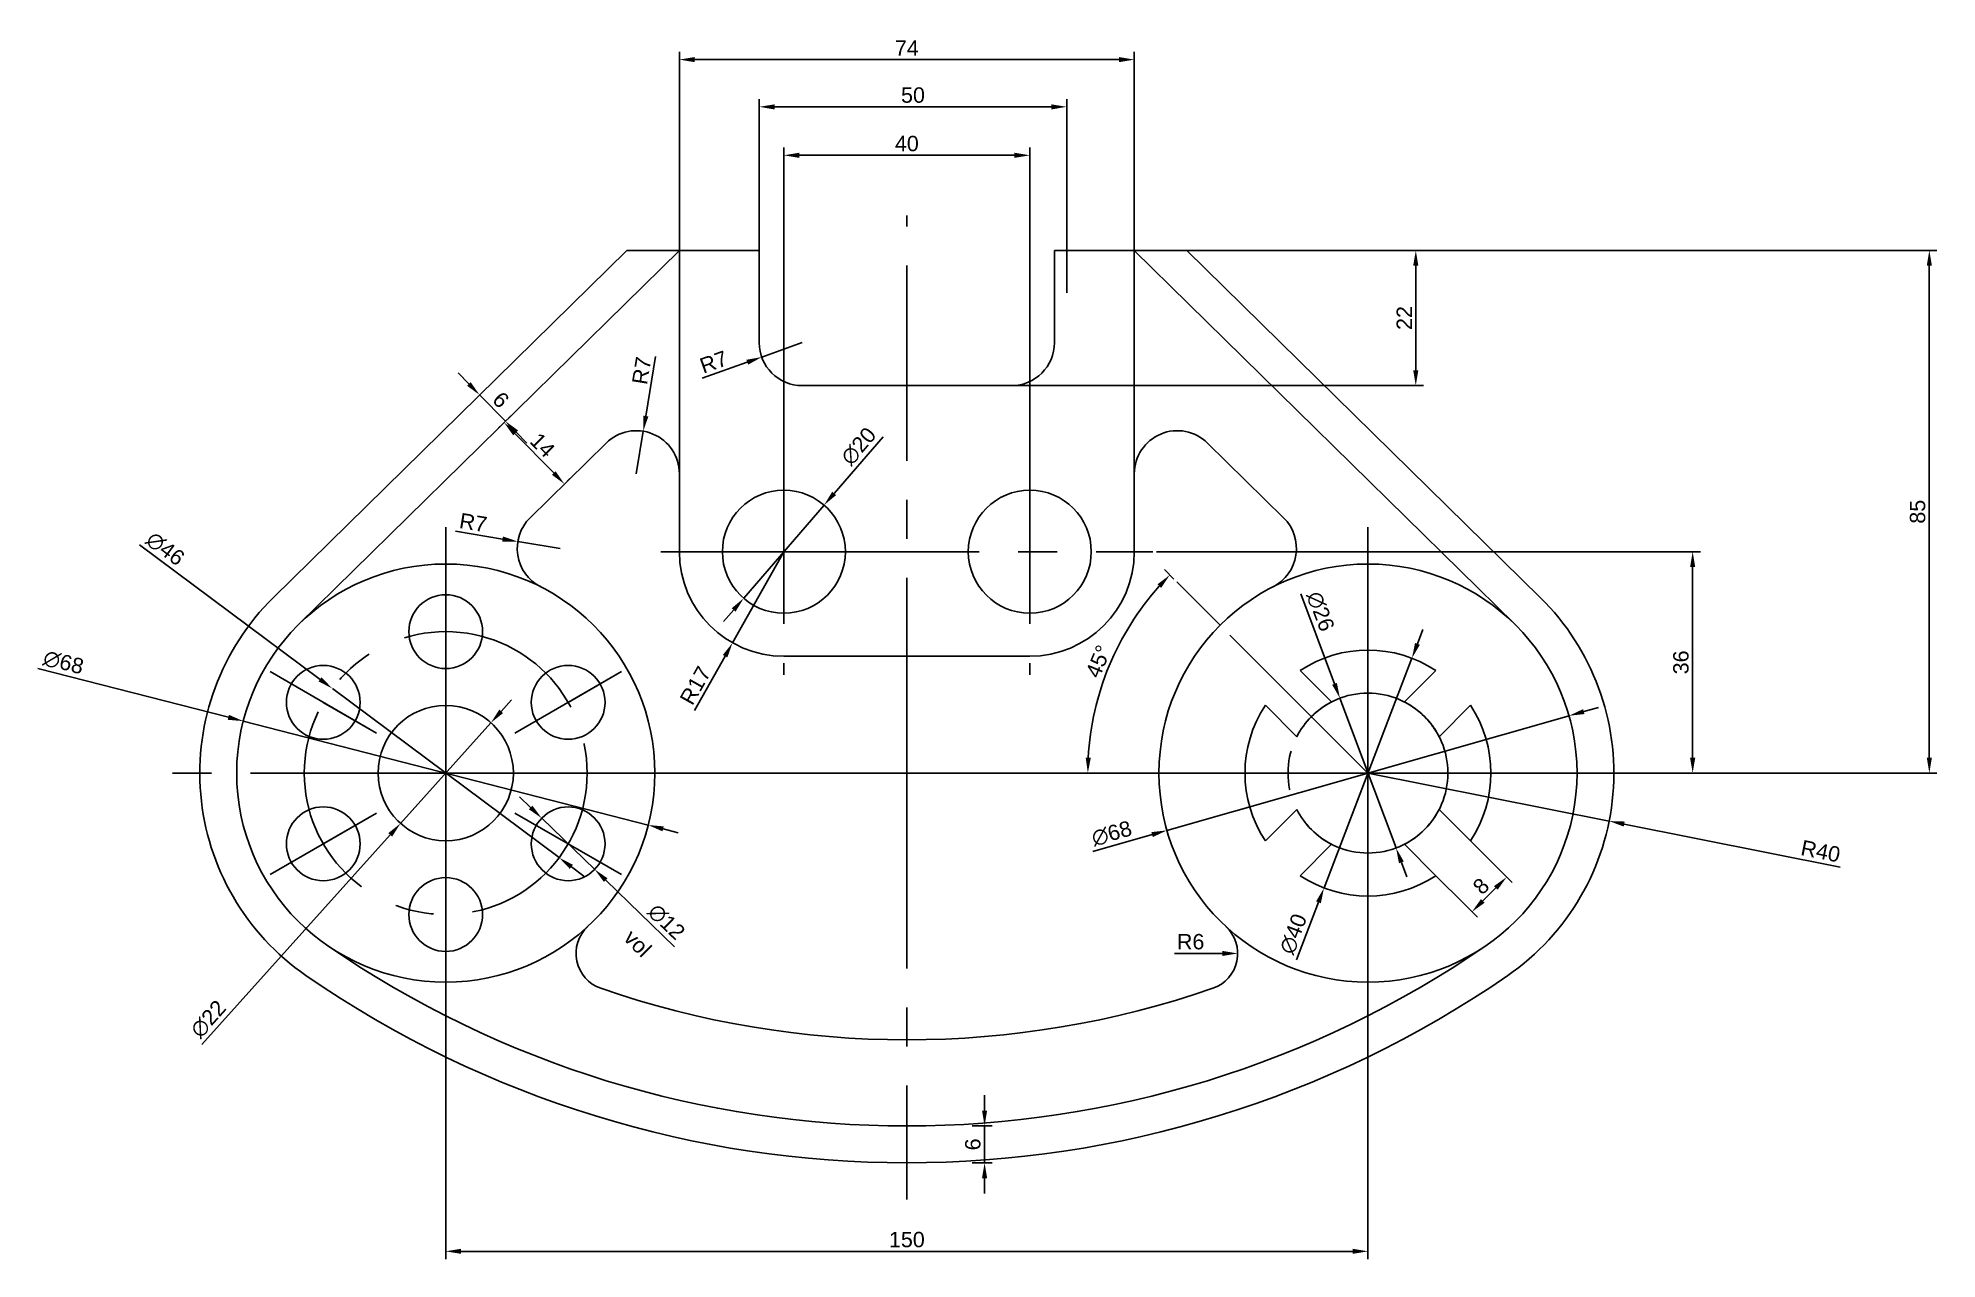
# Model space of a CAD drawing. Header units: millimetres. Extents: x -66 to 243, y -79 to 120.
import ezdxf

# ---------------------------------------------------------------- set-up
doc = ezdxf.new("R2010")
doc.units = ezdxf.units.MM
doc.linetypes.add('CENTER', pattern=[50.8, 31.75, -6.35, 6.35, -6.35])
doc.layers.get('0').update_dxf_attribs({"true_color": 0xc2ced6})
doc.layers.add('Center Line', color=7, linetype='CENTER', true_color=0xf32020)
doc.layers.add('Dimensions', color=7, linetype='Continuous', true_color=0x181fe7)
doc.layers.add('Outline', color=7, linetype='Continuous', lineweight=25, true_color=0xc2ced6)
doc.styles.get("Standard").update_dxf_attribs({"font": 'arial.ttf'})
doc.dimstyles.new('ISO-25', dxfattribs={"dimtxt": 2.5, "dimasz": 2.5, "dimexe": 1.25, "dimexo": 0.625, "dimtad": 1, "dimtxsty": 'Standard', "dimcen": 2.5, "dimadec": 0, "dimazin": 0, "dimtfac": 1, "dimtmove": 0, "dimatfit": 3, "dimfxl": 1, "dimarcsym": 0})

# ---------------------------------------------------------------- blocks, each defined once
blk = doc.blocks.new('*D1')
at = {"layer": 'Defpoints', "color": 0, "transparency": 16777216}
for p in [(-32.93, 8.45), (32.93, -8.45)]:
    blk.add_point(p, dxfattribs=at)
at = {"layer": 'Dimensions', "color": 0, "lineweight": -2, "transparency": 16777216}
for p, q in [((-66.32, 17.02), (-35.35, 9.07)), ((32.93, -8.45), (-32.93, 8.45)), ((35.35, -9.07), (37.78, -9.69))]:
    blk.add_line(p, q, dxfattribs=at)
at = {"layer": 'Dimensions', "color": 0, "transparency": 16777216}
for points in [[(-35.25, 9.47), (-35.46, 8.67), (-32.93, 8.45)], [(35.46, -8.67), (35.25, -9.47), (32.93, -8.45)]]:
    blk.add_solid(points, dxfattribs=at)
at = {"layer": 'Dimensions', "color": 0, "transparency": 16777216, "insert": (-62.17, 17.99), "char_height": 2.5, "attachment_point": 5, "rotation": 345.6094}
blk.add_mtext('∅68', dxfattribs=at)
blk = doc.blocks.new('*D2')
at = {"layer": 'Defpoints', "color": 0, "transparency": 16777216}
for p in [(7.35, 8.18), (-7.35, -8.18)]:
    blk.add_point(p, dxfattribs=at)
at = {"layer": 'Dimensions', "color": 0, "lineweight": -2, "transparency": 16777216}
for p, q in [((9.02, 10.04), (10.7, 11.9)), ((7.35, 8.18), (-7.35, -8.18)), ((-39.65, -44.12), (-9.02, -10.04))]:
    blk.add_line(p, q, dxfattribs=at)
at = {"layer": 'Dimensions', "color": 0, "transparency": 16777216}
for points in [[(8.71, 10.32), (9.33, 9.76), (7.35, 8.18)], [(-9.33, -9.76), (-8.71, -10.32), (-7.35, -8.18)]]:
    blk.add_solid(points, dxfattribs=at)
at = {"layer": 'Dimensions', "color": 0, "transparency": 16777216, "insert": (-38.6, -40), "char_height": 2.5, "attachment_point": 5, "rotation": 48.0521}
blk.add_mtext('∅22', dxfattribs=at)
blk = doc.blocks.new('*D3')
at = {"layer": 'Defpoints', "color": 0, "transparency": 16777216}
for p in [(-18.44, 13.75), (18.44, -13.75)]:
    blk.add_point(p, dxfattribs=at)
at = {"layer": 'Dimensions', "color": 0, "lineweight": -2, "transparency": 16777216}
for p, q in [((-49.81, 37.14), (-20.44, 15.24)), ((18.44, -13.75), (-18.44, 13.75)), ((20.44, -15.24), (22.45, -16.74))]:
    blk.add_line(p, q, dxfattribs=at)
at = {"layer": 'Dimensions', "color": 0, "transparency": 16777216}
for points in [[(-20.19, 15.58), (-20.69, 14.91), (-18.44, 13.75)], [(20.69, -14.91), (20.19, -15.58), (18.44, -13.75)]]:
    blk.add_solid(points, dxfattribs=at)
at = {"layer": 'Dimensions', "color": 0, "transparency": 16777216, "insert": (-45.61, 36.46), "char_height": 2.5, "attachment_point": 5, "rotation": 323.2947}
blk.add_mtext('∅46', dxfattribs=at)
blk = doc.blocks.new('*D4')
at = {"layer": 'Defpoints', "color": 0, "transparency": 16777216}
for p in [(15.61, -7.33), (24.23, -15.67)]:
    blk.add_point(p, dxfattribs=at)
at = {"layer": 'Dimensions', "color": 0, "lineweight": -2, "transparency": 16777216}
for p, q in [((13.81, -5.59), (12.01, -3.85)), ((15.61, -7.33), (24.23, -15.67)), ((37.23, -28.24), (26.03, -17.41))]:
    blk.add_line(p, q, dxfattribs=at)
at = {"layer": 'Dimensions', "color": 0, "transparency": 16777216}
for points in [[(14.1, -5.29), (13.52, -5.89), (15.61, -7.33)], [(26.32, -17.11), (25.74, -17.71), (24.23, -15.67)]]:
    blk.add_solid(points, dxfattribs=at)
at = {"layer": 'Dimensions', "color": 0, "transparency": 16777216, "insert": (35.89, -24.2), "char_height": 2.5, "width": 16.3315, "attachment_point": 5, "rotation": 315.9624}
blk.add_mtext('∅12 ', dxfattribs=at)
blk = doc.blocks.new('*D5')
at = {"layer": 'Defpoints', "color": 0, "transparency": 16777216}
for p in [(5.51, 61.49), (9.72, 57.21), (9.72, 57.21)]:
    blk.add_point(p, dxfattribs=at)
at = {"layer": 'Dimensions', "color": 0, "lineweight": -2, "transparency": 16777216}
for p, q in [((3.76, 63.28), (2.01, 65.06)), ((5.96, 61.93), (6.41, 62.37)), ((5.51, 61.49), (9.72, 57.21)), ((10.17, 57.65), (10.61, 58.09)), ((11.47, 55.43), (13.22, 53.65))]:
    blk.add_line(p, q, dxfattribs=at)
at = {"layer": 'Dimensions', "color": 0, "transparency": 16777216}
for points in [[(4.06, 63.57), (3.47, 62.99), (5.51, 61.49)], [(11.77, 55.72), (11.17, 55.14), (9.72, 57.21)]]:
    blk.add_solid(points, dxfattribs=at)
at = {"layer": 'Dimensions', "color": 0, "transparency": 16777216, "insert": (8.97, 60.69), "char_height": 2.5, "attachment_point": 5, "rotation": 314.4945}
blk.add_mtext('6', dxfattribs=at)
blk = doc.blocks.new('*D6')
at = {"layer": 'Defpoints', "color": 0, "transparency": 16777216}
for p in [(9.72, 57.21), (19.31, 47.01), (19.31, 47.01)]:
    blk.add_point(p, dxfattribs=at)
at = {"layer": 'Dimensions', "color": 0, "lineweight": -2, "transparency": 16777216}
for p, q in [((9.27, 56.78), (8.61, 56.13)), ((11.25, 55.22), (17.56, 48.8)), ((19.76, 47.45), (20.21, 47.89))]:
    blk.add_line(p, q, dxfattribs=at)
at = {"layer": 'Dimensions', "color": 0, "transparency": 16777216}
for points in [[(11.55, 55.51), (10.96, 54.93), (9.5, 57)], [(17.86, 49.09), (17.27, 48.51), (19.31, 47.01)]]:
    blk.add_solid(points, dxfattribs=at)
at = {"layer": 'Dimensions', "color": 0, "transparency": 16777216, "insert": (15.75, 53.33), "char_height": 2.5, "attachment_point": 5, "rotation": 314.4945}
blk.add_mtext('14', dxfattribs=at)
blk = doc.blocks.new('*D7')
at = {"layer": 'Defpoints', "color": 0, "transparency": 16777216}
for p in [(11.72, 37.66), (18.63, 36.52)]:
    blk.add_point(p, dxfattribs=at)
at = {"layer": 'Dimensions', "color": 0, "lineweight": -2, "transparency": 16777216}
for p, q in [((1.57, 39.32), (9.25, 38.06)), ((18.63, 36.52), (11.72, 37.66))]:
    blk.add_line(p, q, dxfattribs=at)
at = {"layer": 'Dimensions', "color": 0, "transparency": 16777216}
blk.add_solid([(9.32, 38.47), (9.18, 37.65), (11.72, 37.66)], dxfattribs=at)
at = {"layer": 'Dimensions', "color": 0, "transparency": 16777216, "insert": (4.48, 40.74), "char_height": 2.5, "attachment_point": 5, "rotation": 350.7029}
blk.add_mtext('R7', dxfattribs=at)
blk = doc.blocks.new('*D8')
at = {"layer": 'Defpoints', "color": 0, "transparency": 16777216}
for p in [(32.14, 55.59), (31, 48.68)]:
    blk.add_point(p, dxfattribs=at)
at = {"layer": 'Dimensions', "color": 0, "lineweight": -2, "transparency": 16777216}
for p, q in [((34.14, 67.74), (32.54, 58.06)), ((31, 48.68), (32.14, 55.59))]:
    blk.add_line(p, q, dxfattribs=at)
at = {"layer": 'Dimensions', "color": 0, "transparency": 16777216}
blk.add_solid([(32.13, 58.12), (32.95, 57.99), (32.14, 55.59)], dxfattribs=at)
at = {"layer": 'Dimensions', "color": 0, "transparency": 16777216, "insert": (31.86, 65.44), "char_height": 2.5, "attachment_point": 5, "rotation": 80.6572}
blk.add_mtext('R7', dxfattribs=at)
blk = doc.blocks.new('*D9')
at = {"layer": 'Defpoints', "color": 0, "transparency": 16777216}
for p in [(55, 36), (46.66, 21.19)]:
    blk.add_point(p, dxfattribs=at)
at = {"layer": 'Dimensions', "color": 0, "lineweight": -2, "transparency": 16777216}
for p, q in [((55, 36), (46.66, 21.19)), ((40.46, 10.18), (45.43, 19.01))]:
    blk.add_line(p, q, dxfattribs=at)
at = {"layer": 'Dimensions', "color": 0, "transparency": 16777216}
blk.add_solid([(45.07, 19.21), (45.8, 18.8), (46.66, 21.19)], dxfattribs=at)
at = {"layer": 'Dimensions', "color": 0, "transparency": 16777216, "insert": (40.6, 14.25), "char_height": 2.5, "attachment_point": 5, "rotation": 60.6221}
blk.add_mtext('R17', dxfattribs=at)
blk = doc.blocks.new('*D11')
at = {"layer": 'Defpoints', "color": 0, "transparency": 16777216}
for p in [(58, 70), (51.41, 67.65)]:
    blk.add_point(p, dxfattribs=at)
at = {"layer": 'Dimensions', "color": 0, "lineweight": -2, "transparency": 16777216}
for p, q in [((58, 70), (51.41, 67.65)), ((41.72, 64.2), (49.05, 66.81))]:
    blk.add_line(p, q, dxfattribs=at)
at = {"layer": 'Dimensions', "color": 0, "transparency": 16777216}
blk.add_solid([(48.91, 67.21), (49.19, 66.42), (51.41, 67.65)], dxfattribs=at)
at = {"layer": 'Dimensions', "color": 0, "transparency": 16777216, "insert": (43.58, 66.86), "char_height": 2.5, "attachment_point": 5, "rotation": 19.5986}
blk.add_mtext('R7', dxfattribs=at)
blk = doc.blocks.new('*D12')
at = {"layer": 'Defpoints', "color": 0, "transparency": 16777216}
for p in [(112, 116.02), (38, 42.34), (112, 42.34)]:
    blk.add_point(p, dxfattribs=at)
at = {"layer": 'Dimensions', "color": 0, "lineweight": -2, "transparency": 16777216}
for p, q in [((38, 42.97), (38, 117.27)), ((40.5, 116.02), (109.5, 116.02)), ((112, 42.97), (112, 117.27))]:
    blk.add_line(p, q, dxfattribs=at)
at = {"layer": 'Dimensions', "color": 0, "transparency": 16777216}
for points in [[(40.5, 116.44), (40.5, 115.6), (38, 116.02)], [(109.5, 116.44), (109.5, 115.6), (112, 116.02)]]:
    blk.add_solid(points, dxfattribs=at)
at = {"layer": 'Dimensions', "color": 0, "transparency": 16777216, "insert": (75, 117.9), "char_height": 2.5, "attachment_point": 5}
blk.add_mtext('74', dxfattribs=at)
blk = doc.blocks.new('*D13')
at = {"layer": 'Defpoints', "color": 0, "transparency": 16777216}
for p in [(101, 108.34), (51, 77.5), (101, 77.5)]:
    blk.add_point(p, dxfattribs=at)
at = {"layer": 'Dimensions', "color": 0, "lineweight": -2, "transparency": 16777216}
for p, q in [((51, 78.12), (51, 109.59)), ((53.5, 108.34), (98.5, 108.34)), ((101, 78.12), (101, 109.59))]:
    blk.add_line(p, q, dxfattribs=at)
at = {"layer": 'Dimensions', "color": 0, "transparency": 16777216}
for points in [[(53.5, 108.75), (53.5, 107.92), (51, 108.34)], [(98.5, 108.75), (98.5, 107.92), (101, 108.34)]]:
    blk.add_solid(points, dxfattribs=at)
at = {"layer": 'Dimensions', "color": 0, "transparency": 16777216, "insert": (76, 110.24), "char_height": 2.5, "attachment_point": 5}
blk.add_mtext('50', dxfattribs=at)
blk = doc.blocks.new('*D14')
at = {"layer": 'Defpoints', "color": 0, "transparency": 16777216}
for p in [(95, 100.46), (55, 36), (95, 36)]:
    blk.add_point(p, dxfattribs=at)
at = {"layer": 'Dimensions', "color": 0, "lineweight": -2, "transparency": 16777216}
for p, q in [((55, 36.63), (55, 101.71)), ((57.5, 100.46), (92.5, 100.46)), ((95, 36.63), (95, 101.71))]:
    blk.add_line(p, q, dxfattribs=at)
at = {"layer": 'Dimensions', "color": 0, "transparency": 16777216}
for points in [[(57.5, 100.88), (57.5, 100.04), (55, 100.46)], [(92.5, 100.88), (92.5, 100.04), (95, 100.46)]]:
    blk.add_solid(points, dxfattribs=at)
at = {"layer": 'Dimensions', "color": 0, "transparency": 16777216, "insert": (75, 102.36), "char_height": 2.5, "attachment_point": 5}
blk.add_mtext('40', dxfattribs=at)
blk = doc.blocks.new('*D15')
at = {"layer": 'Defpoints', "color": 0, "transparency": 16777216}
for p in [(61.53, 43.57), (48.47, 28.43)]:
    blk.add_point(p, dxfattribs=at)
at = {"layer": 'Dimensions', "color": 0, "lineweight": -2, "transparency": 16777216}
for p, q in [((71.13, 54.7), (63.16, 45.47)), ((48.47, 28.43), (61.53, 43.57)), ((46.84, 26.53), (45.2, 24.64))]:
    blk.add_line(p, q, dxfattribs=at)
at = {"layer": 'Dimensions', "color": 0, "transparency": 16777216}
for points in [[(62.85, 45.74), (63.48, 45.19), (61.53, 43.57)], [(46.52, 26.81), (47.15, 26.26), (48.47, 28.43)]]:
    blk.add_solid(points, dxfattribs=at)
at = {"layer": 'Dimensions', "color": 0, "transparency": 16777216, "insert": (67.17, 53.14), "char_height": 2.5, "attachment_point": 5, "rotation": 49.2257}
blk.add_mtext('∅20', dxfattribs=at)
blk = doc.blocks.new('*D16')
at = {"layer": 'Defpoints', "color": 0, "transparency": 16777216}
for p in [(118.89, 31.11), (110.54, 22.78), (125.96, 24.04), (0, 0), (150, 0)]:
    blk.add_point(p, dxfattribs=at)
at = {"layer": 'Dimensions', "color": 0, "lineweight": -2, "transparency": 16777216}
blk.add_line((118.45, 31.55), (116.9, 33.1), dxfattribs=at)
blk.add_arc((150, 0), 45.56, 138.1442, 176.8558, dxfattribs=at)
at = {"layer": 'Dimensions', "color": 0, "transparency": 16777216}
for points in [[(115.76, 30.69), (116.37, 30.12), (117.78, 32.22)], [(104.92, 2.49), (104.09, 2.51), (104.44, 0)]]:
    blk.add_solid(points, dxfattribs=at)
at = {"layer": 'Dimensions', "color": 0, "transparency": 16777216, "insert": (106.15, 18.16), "char_height": 2.5, "attachment_point": 5, "rotation": 67.5}
blk.add_mtext('45°', dxfattribs=at)
blk = doc.blocks.new('*D17')
at = {"layer": 'Defpoints', "color": 0, "transparency": 16777216}
for p in [(112, 85), (92, 63), (157.78, 63)]:
    blk.add_point(p, dxfattribs=at)
at = {"layer": 'Dimensions', "color": 0, "lineweight": -2, "transparency": 16777216}
for p, q in [((112.62, 85), (159.03, 85)), ((157.78, 82.5), (157.78, 65.5)), ((92.62, 63), (159.03, 63))]:
    blk.add_line(p, q, dxfattribs=at)
at = {"layer": 'Dimensions', "color": 0, "transparency": 16777216}
for points in [[(157.36, 82.5), (158.19, 82.5), (157.78, 85)], [(157.36, 65.5), (158.19, 65.5), (157.78, 63)]]:
    blk.add_solid(points, dxfattribs=at)
at = {"layer": 'Dimensions', "color": 0, "transparency": 16777216, "insert": (155.9, 74), "char_height": 2.5, "attachment_point": 5, "rotation": 90}
blk.add_mtext('22', dxfattribs=at)
blk = doc.blocks.new('*D18')
at = {"layer": 'Defpoints', "color": 0, "transparency": 16777216}
for p in [(115, 36), (150, 0), (202.81, 0)]:
    blk.add_point(p, dxfattribs=at)
at = {"layer": 'Dimensions', "color": 0, "lineweight": -2, "transparency": 16777216}
for p, q in [((115.63, 36), (204.06, 36)), ((202.81, 33.5), (202.81, 2.5)), ((150.63, 0), (204.06, 0))]:
    blk.add_line(p, q, dxfattribs=at)
at = {"layer": 'Dimensions', "color": 0, "transparency": 16777216}
for points in [[(202.39, 33.5), (203.23, 33.5), (202.81, 36)], [(202.39, 2.5), (203.23, 2.5), (202.81, 0)]]:
    blk.add_solid(points, dxfattribs=at)
at = {"layer": 'Dimensions', "color": 0, "transparency": 16777216, "insert": (200.91, 18), "char_height": 2.5, "attachment_point": 5, "rotation": 90}
blk.add_mtext('36', dxfattribs=at)
blk = doc.blocks.new('*D19')
at = {"layer": 'Defpoints', "color": 0, "transparency": 16777216}
for p in [(105.5, 85), (84.44, 0), (241.3, 0)]:
    blk.add_point(p, dxfattribs=at)
at = {"layer": 'Dimensions', "color": 0, "lineweight": -2, "transparency": 16777216}
for p, q in [((106.12, 85), (242.55, 85)), ((241.3, 82.5), (241.3, 2.5)), ((85.06, 0), (242.55, 0))]:
    blk.add_line(p, q, dxfattribs=at)
at = {"layer": 'Dimensions', "color": 0, "transparency": 16777216}
for points in [[(240.89, 82.5), (241.72, 82.5), (241.3, 85)], [(240.89, 2.5), (241.72, 2.5), (241.3, 0)]]:
    blk.add_solid(points, dxfattribs=at)
at = {"layer": 'Dimensions', "color": 0, "transparency": 16777216, "insert": (239.4, 42.5), "char_height": 2.5, "attachment_point": 5, "rotation": 90}
blk.add_mtext('85', dxfattribs=at)
blk = doc.blocks.new('*D20')
at = {"layer": 'Defpoints', "color": 0, "transparency": 16777216}
for p in [(150, 0), (189.23, -7.8)]:
    blk.add_point(p, dxfattribs=at)
at = {"layer": 'Dimensions', "color": 0, "lineweight": -2, "transparency": 16777216}
for p, q in [((150, 0), (189.23, -7.8)), ((226.79, -15.28), (191.68, -8.29))]:
    blk.add_line(p, q, dxfattribs=at)
at = {"layer": 'Dimensions', "color": 0, "transparency": 16777216}
blk.add_solid([(191.76, -7.88), (191.6, -8.7), (189.23, -7.8)], dxfattribs=at)
at = {"layer": 'Dimensions', "color": 0, "transparency": 16777216, "insert": (223.62, -12.71), "char_height": 2.5, "attachment_point": 5, "rotation": 348.7484}
blk.add_mtext('R40', dxfattribs=at)
blk = doc.blocks.new('*D21')
at = {"layer": 'Defpoints', "color": 0, "transparency": 16777216}
for p in [(164.13, -8.47), (158.47, -14.13), (166.91, -22.56)]:
    blk.add_point(p, dxfattribs=at)
at = {"layer": 'Dimensions', "color": 0, "lineweight": -2, "transparency": 16777216}
for p, q in [((164.57, -8.91), (173.45, -17.79)), ((158.91, -14.57), (167.79, -23.45)), ((170.8, -18.67), (168.67, -20.8))]:
    blk.add_line(p, q, dxfattribs=at)
at = {"layer": 'Dimensions', "color": 0, "transparency": 16777216}
for points in [[(170.5, -18.38), (171.09, -18.97), (172.56, -16.91)], [(168.38, -20.5), (168.97, -21.09), (166.91, -22.56)]]:
    blk.add_solid(points, dxfattribs=at)
at = {"layer": 'Dimensions', "color": 0, "transparency": 16777216, "insert": (168.39, -18.39), "char_height": 2.5, "attachment_point": 5, "rotation": 45}
blk.add_mtext('8', dxfattribs=at)
blk = doc.blocks.new('*D22')
at = {"layer": 'Defpoints', "color": 0, "transparency": 16777216}
for p in [(145.44, 12.17), (154.56, -12.17)]:
    blk.add_point(p, dxfattribs=at)
at = {"layer": 'Dimensions', "color": 0, "lineweight": -2, "transparency": 16777216}
for p, q in [((139.09, 29.14), (144.56, 14.52)), ((154.56, -12.17), (145.44, 12.17)), ((155.44, -14.52), (156.31, -16.86))]:
    blk.add_line(p, q, dxfattribs=at)
at = {"layer": 'Dimensions', "color": 0, "transparency": 16777216}
for points in [[(144.95, 14.66), (144.17, 14.37), (145.44, 12.17)], [(155.83, -14.37), (155.05, -14.66), (154.56, -12.17)]]:
    blk.add_solid(points, dxfattribs=at)
at = {"layer": 'Dimensions', "color": 0, "transparency": 16777216, "insert": (142.26, 26.29), "char_height": 2.5, "attachment_point": 5, "rotation": 290.5291}
blk.add_mtext('∅26', dxfattribs=at)
blk = doc.blocks.new('*D23')
at = {"layer": 'Defpoints', "color": 0, "transparency": 16777216}
for p in [(0, 0), (150, 0), (150, -77.77)]:
    blk.add_point(p, dxfattribs=at)
at = {"layer": 'Dimensions', "color": 0, "lineweight": -2, "transparency": 16777216}
for p, q in [((0, -0.63), (0, -79.02)), ((150, -0.63), (150, -79.02)), ((2.5, -77.77), (147.5, -77.77))]:
    blk.add_line(p, q, dxfattribs=at)
at = {"layer": 'Dimensions', "color": 0, "transparency": 16777216}
for points in [[(2.5, -77.35), (2.5, -78.18), (0, -77.77)], [(147.5, -77.35), (147.5, -78.18), (150, -77.77)]]:
    blk.add_solid(points, dxfattribs=at)
at = {"layer": 'Dimensions', "color": 0, "transparency": 16777216, "insert": (75, -75.87), "char_height": 2.5, "attachment_point": 5}
blk.add_mtext('150', dxfattribs=at)
blk = doc.blocks.new('*D28')
at = {"layer": 'Defpoints', "color": 0, "transparency": 16777216}
for p in [(85, -57.38), (87.64, -57.38), (85, -63.38)]:
    blk.add_point(p, dxfattribs=at)
at = {"layer": 'Dimensions', "color": 0, "lineweight": -2, "transparency": 16777216}
for p, q in [((87.64, -54.88), (87.64, -52.38)), ((85.62, -57.38), (88.89, -57.38)), ((87.64, -63.38), (87.64, -57.38)), ((85.62, -63.38), (88.89, -63.38)), ((87.64, -65.88), (87.64, -68.38))]:
    blk.add_line(p, q, dxfattribs=at)
at = {"layer": 'Dimensions', "color": 0, "transparency": 16777216}
for points in [[(87.23, -54.88), (88.06, -54.88), (87.64, -57.38)], [(87.23, -65.88), (88.06, -65.88), (87.64, -63.38)]]:
    blk.add_solid(points, dxfattribs=at)
at = {"layer": 'Dimensions', "color": 0, "transparency": 16777216, "insert": (85.74, -60.38), "char_height": 2.5, "attachment_point": 5, "rotation": 90}
blk.add_mtext('6', dxfattribs=at)
blk = doc.blocks.new('*D29')
at = {"layer": 'Defpoints', "color": 0, "transparency": 16777216}
for p in [(122.8, -29.33), (128.8, -29.33)]:
    blk.add_point(p, dxfattribs=at)
at = {"layer": 'Dimensions', "color": 0, "lineweight": -2, "transparency": 16777216}
blk.add_line((118.52, -29.33), (126.3, -29.33), dxfattribs=at)
at = {"layer": 'Dimensions', "color": 0, "transparency": 16777216}
blk.add_solid([(126.3, -28.91), (126.3, -29.75), (128.8, -29.33)], dxfattribs=at)
at = {"layer": 'Dimensions', "color": 0, "transparency": 16777216, "insert": (121.16, -27.43), "char_height": 2.5, "attachment_point": 5}
blk.add_mtext('R6', dxfattribs=at)
blk = doc.blocks.new('*D30')
at = {"layer": 'Defpoints', "color": 0, "transparency": 16777216}
for p in [(182.7, 9.32), (117.3, -9.32)]:
    blk.add_point(p, dxfattribs=at)
at = {"layer": 'Dimensions', "color": 0, "lineweight": -2, "transparency": 16777216}
for p, q in [((182.7, 9.32), (117.3, -9.32)), ((185.1, 10), (187.51, 10.69)), ((105.23, -12.76), (114.9, -10))]:
    blk.add_line(p, q, dxfattribs=at)
at = {"layer": 'Dimensions', "color": 0, "transparency": 16777216}
for points in [[(184.99, 10.4), (185.22, 9.6), (182.7, 9.32)], [(114.78, -9.6), (115.01, -10.4), (117.3, -9.32)]]:
    blk.add_solid(points, dxfattribs=at)
at = {"layer": 'Dimensions', "color": 0, "transparency": 16777216, "insert": (108.32, -9.83), "char_height": 2.5, "attachment_point": 5, "rotation": 15.9058}
blk.add_mtext('∅68', dxfattribs=at)
blk = doc.blocks.new('*D31')
at = {"layer": 'Defpoints', "color": 0, "transparency": 16777216}
for p in [(157.15, 18.68), (142.85, -18.68)]:
    blk.add_point(p, dxfattribs=at)
at = {"layer": 'Dimensions', "color": 0, "lineweight": -2, "transparency": 16777216}
for p, q in [((158.05, 21.01), (158.94, 23.35)), ((157.15, 18.68), (142.85, -18.68)), ((138.36, -30.39), (141.95, -21.01))]:
    blk.add_line(p, q, dxfattribs=at)
at = {"layer": 'Dimensions', "color": 0, "transparency": 16777216}
for points in [[(157.66, 21.16), (158.44, 20.86), (157.15, 18.68)], [(141.56, -20.86), (142.34, -21.16), (142.85, -18.68)]]:
    blk.add_solid(points, dxfattribs=at)
at = {"layer": 'Dimensions', "color": 0, "transparency": 16777216, "insert": (137.87, -26.16), "char_height": 2.5, "attachment_point": 5, "rotation": 69.0409}
blk.add_mtext('∅40', dxfattribs=at)

msp = doc.modelspace()

# ---------------------------------------------------------------- linework, layer by layer
msp.add_line((38, 85), (29.439, 85))
at = {"layer": 'Center Line'}
for p, q in [((75, 0), (75, 90.698)), ((55, 36), (55, 56)), ((55, 56), (55, 16)), ((95, 36), (95, 56)), ((95, 56), (95, 16)), ((0, 0), (0, 40)), ((0, 40), (0, -40)), ((0, -40), (0, 40)), ((150, 0), (150, 40)), ((150, 40), (150, -40)), ((55, 36), (35, 36)), ((55, 36), (115, 36)), ((0, 23), (0, 33)), ((0, 33), (0, 13)), ((125.958, 24.042), (118.887, 31.113)), ((150, 0), (125.958, 24.042)), ((-11.258, 6.5), (-28.579, 16.5)), ((28.579, 16.5), (11.258, 6.5)), ((19.919, 11.5), (28.579, 16.5)), ((-19.919, 11.5), (-11.258, 6.5)), ((0, 0), (-50, 0)), ((0, 0), (150, 0)), ((75, 0), (75, -69.334)), ((150, 0), (200, 0)), ((-11.258, -6.5), (-28.579, -16.5)), ((-19.919, -11.5), (-11.258, -6.5)), ((19.919, -11.5), (11.258, -6.5)), ((11.258, -6.5), (28.579, -16.5))]:
    msp.add_line(p, q, dxfattribs=at)
for centre, radius in [((0, 0), 23), ((150, 0), 13)]:
    msp.add_circle(centre, radius, dxfattribs=at)
at = {"layer": 'Outline'}
for p, q in [((29.439, 85), (-28.034, 28.533)), ((38, 85), (-23.829, 24.253)), ((38, 85), (51, 85)), ((51, 70), (51, 85)), ((99, 85), (112, 85)), ((99, 85), (99, 70)), ((112, 85), (173.829, 24.253)), ((112, 85), (120.561, 85)), ((120.561, 85), (178.034, 28.533)), ((92, 63), (58, 63)), ((26.094, 53.676), (13.72, 41.518)), ((136.28, 41.518), (123.906, 53.676)), ((38, 36), (38, 48.683)), ((112, 48.683), (112, 36)), ((95, 19), (55, 19)), ((138.972, 16.685), (144.082, 11.575)), ((161.028, 16.685), (155.918, 11.575)), ((133.315, 11.028), (138.425, 5.918)), ((166.685, 11.028), (161.575, 5.918)), ((0, 0), (150, 0)), ((0, 0), (150, 0)), ((138.425, -5.918), (133.315, -11.028)), ((161.575, -5.918), (166.685, -11.028)), ((144.082, -11.575), (138.972, -16.685)), ((155.918, -11.575), (161.028, -16.685))]:
    msp.add_line(p, q, dxfattribs=at)
for centre, radius in [((55, 36), 10), ((95, 36), 10), ((0, 0), 34), ((150, 0), 34), ((0, 23), 6), ((-19.919, 11.5), 6), ((19.919, 11.5), 6), ((0, 0), 11), ((-19.919, -11.5), 6), ((19.919, -11.5), 6), ((0, -23), 6)]:
    msp.add_circle(centre, radius, dxfattribs=at)
for centre, radius, start, end in [((58, 70), 7, 180, 270), ((92, 70), 7, 270, 0), ((31, 48.683), 7, 0, 134.49454), ((119, 48.683), 7, 45.50546, 180), ((18.626, 36.525), 7, 134.49454, 242.98055), ((131.374, 36.525), 7, 297.01945, 45.50546), ((55, 36), 17, 180, 270), ((95, 36), 17, 270, 0), ((0, 0), 40, 134.49454, 235.37646), ((150, 0), 40, 304.62354, 45.50546), ((150, 0), 20, 56.53696, 123.46304), ((150, 0), 20, 146.53696, 213.46304), ((150, 0), 13, 117.07979, 152.92021), ((150, 0), 13, 27.07979, 62.92021), ((150, 0), 20, 326.53696, 33.46304), ((150, 0), 13, 207.07979, 242.92021), ((150, 0), 13, 297.07979, 332.92021), ((150, 0), 20, 236.53696, 303.46304), ((27.199, -29.33), 6, 132.84091, 250.88854), ((122.801, -29.33), 6, 289.11146, 47.15909), ((75, 108.623), 166, 235.37646, 304.62354), ((75, 108.623), 172, 235.37646, 304.62354), ((75, 108.623), 152, 250.88854, 289.11146)]:
    msp.add_arc(centre, radius, start, end, dxfattribs=at)

# ---------------------------------------------------------------- texts
at = {"layer": 'Dimensions', "insert": (30.535, -25.226), "char_height": 2.5, "attachment_point": 1, "rotation": 315}
msp.add_mtext_dynamic_manual_height_columns('vol', width=8.66025, gutter_width=12.5, heights=[0], dxfattribs=at)

# ---------------------------------------------------------------- dimensions: what is measured, and where the dimension line sits
at = {"layer": 'Dimensions'}
for base, p1, p2, picture, middle in [((112, 116.021), (38, 42.341), (112, 42.341), '*D12', (75, 117.896)), ((101, 108.336), (51, 77.5), (101, 77.5), '*D13', (76, 110.237)), ((95, 100.458), (55, 36), (95, 36), '*D14', (75, 102.36)), ((150, -77.768), (0, 0), (150, 0), '*D23', (75, -75.867))]:
    dim = msp.add_linear_dim(base=base, p1=p1, p2=p2, dimstyle='ISO-25', dxfattribs=at)
    dim.commit()
    dim.dimension.update_dxf_attribs({"geometry": picture, "text_midpoint": middle})
for base, p1, p2, angle, picture, middle in [((241.303, 0), (105.5, 85), (84.437, 0), 90, '*D19', (239.402, 42.5)), ((157.777, 63), (112, 85), (92, 63), 90, '*D17', (155.897, 74)), ((9.72, 57.215), (5.515, 61.494), (9.72, 57.215), 314.49454, '*D5', (8.974, 60.687)), ((19.315, 47.015), (9.719, 57.214), (19.315, 47.015), 314.49454, '*D6', (15.75, 53.326)), ((202.808, 0), (115, 36), (150, 0), 90, '*D18', (200.906, 18))]:
    dim = msp.add_linear_dim(base=base, p1=p1, p2=p2, angle=angle, dimstyle='ISO-25', dxfattribs=at)
    dim.commit()
    dim.dimension.update_dxf_attribs({"geometry": picture, "text_midpoint": middle})
for center, mpoint, picture, middle in [((58, 70), (51.406, 67.652), '*D11', (43.579, 66.855)), ((18.626, 36.525), (11.718, 37.656), '*D7', (4.481, 40.741))]:
    dim = msp.add_radius_dim(center=center, mpoint=mpoint, dimstyle='ISO-25', dxfattribs=at)
    dim.commit()
    dim.dimension.update_dxf_attribs({"geometry": picture, "text_midpoint": middle})
for center, mpoint, picture, middle in [((31, 48.683), (32.136, 55.59), '*D8', (33.707, 65.138)), ((55, 36), (46.66, 21.186), '*D9', (42.235, 13.325)), ((150, 0), (189.231, -7.805), '*D20', (223.248, -14.572)), ((122.801, -29.33), (128.801, -29.33), '*D29', (121.162, -29.33))]:
    dim = msp.add_radius_dim(center=center, mpoint=mpoint, dimstyle='ISO-25', dxfattribs=at)
    dim.commit()
    dim.dimension.update_dxf_attribs({"geometry": picture, "text_midpoint": middle, "dimtype": 164})
for p1, p2, picture, middle in [((48.469, 28.427), (61.531, 43.573), '*D15', (68.667, 51.848)), ((18.44, -13.747), (-18.44, 13.747), '*D3', (-46.788, 34.881)), ((154.559, -12.174), (145.441, 12.174), '*D22', (140.414, 25.6)), ((32.933, -8.45), (-32.933, 8.45), '*D1', (-62.657, 16.077)), ((7.353, 8.181), (-7.353, -8.181), '*D2', (-37.135, -41.318))]:
    dim = msp.add_diameter_dim_2p(p1=p1, p2=p2, dimstyle='ISO-25', dxfattribs=at)
    dim.commit()
    dim.dimension.update_dxf_attribs({"geometry": picture, "text_midpoint": middle, "dimtype": 163})
dim = msp.add_angular_dim_2l(base=(110.542, 22.781), line1=((0, 0), (150, 0)), line2=((125.958, 24.042), (118.887, 31.113)), dimstyle='ISO-25', dxfattribs=at)
dim.commit()
dim.dimension.update_dxf_attribs({"geometry": '*D16', "text_midpoint": (106.154, 18.162)})
for p1, p2, picture, middle in [((157.154, 18.677), (142.846, -18.677), '*D31', (137.868, -26.163)), ((182.698, 9.318), (117.302, -9.318), '*D30', (108.319, -9.828))]:
    dim = msp.add_diameter_dim_2p(p1=p1, p2=p2, dimstyle='ISO-25', dxfattribs=at)
    dim.commit()
    dim.dimension.update_dxf_attribs({"geometry": picture, "text_midpoint": middle})
dim = msp.add_diameter_dim_2p(p1=(15.605, -7.329), p2=(24.232, -15.671), text='<> ', dimstyle='ISO-25', dxfattribs=at)
dim.commit()
dim.dimension.update_dxf_attribs({"geometry": '*D4', "text_midpoint": (34.522, -25.621), "dimtype": 163})
for p1, p2, distance, picture, middle in [((164.13, -8.473), (158.473, -14.13), 11.926, '*D21', (168.39, -18.39)), ((85, -63.377), (85, -57.377), -2.645, '*D28', (85.743, -60.377))]:
    dim = msp.add_aligned_dim(p1=p1, p2=p2, distance=distance, dimstyle='ISO-25', dxfattribs=at)
    dim.commit()
    dim.dimension.update_dxf_attribs({"geometry": picture, "text_midpoint": middle})

doc.saveas('drawing.dxf')
